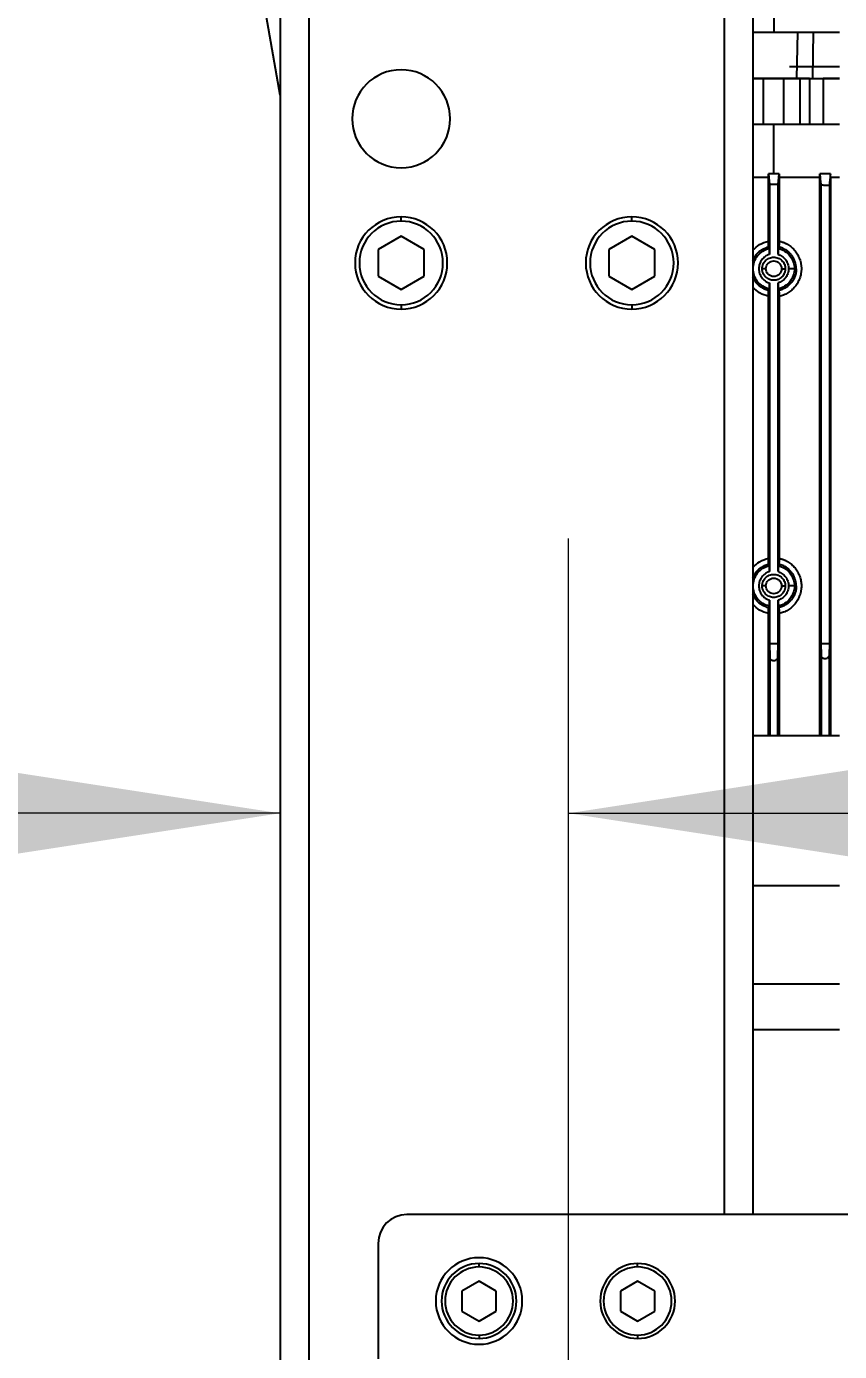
# Model space of a CAD drawing. Header units: millimetres. Extents: x 2 to 418, y 2 to 295.
# Drawn here: x 246.83 to 256.23, y 257.01 to 272.32 of the extents above; entities that cross this region are included whole.
import ezdxf

# ---------------------------------------------------------------- set-up
doc = ezdxf.new("R2010")
doc.units = ezdxf.units.MM
doc.styles.add('SLDTEXTSTYLE0', font='TXT', dxfattribs={"width": 0.75})
doc.dimstyles.new('SLDDIMSTYLE0', dxfattribs={"dimtxt": 3.175, "dimasz": 3.302, "dimexe": 0, "dimexo": 0.0625, "dimgap": 0.79375, "dimtad": 0, "dimtih": 1, "dimtoh": 1, "dimlfac": 15, "dimrnd": 1e-09, "dimzin": 4, "dimdsep": 46, "dimtxsty": 'SLDTEXTSTYLE0', "dimsah": 1, "dimcen": 0.09, "dimadec": 0, "dimazin": 1, "dimtfac": 1, "dimtmove": 0, "dimatfit": 0, "dimfxl": 0, "dimfrac": 2, "dimtolj": 1, "dimtzin": 12, "dimarcsym": 0})
doc.dimstyles.new('SLDDIMSTYLE1', dxfattribs={"dimtxt": 3.175, "dimasz": 3.302, "dimexe": 0, "dimexo": 0.0625, "dimgap": 0.79375, "dimtad": 0, "dimtih": 1, "dimtoh": 1, "dimlfac": 15, "dimrnd": 1e-09, "dimzin": 4, "dimdsep": 46, "dimtxsty": 'SLDTEXTSTYLE0', "dimsah": 1, "dimcen": 0.09, "dimadec": 0, "dimazin": 1, "dimtfac": 1, "dimtofl": 0, "dimtmove": 0, "dimatfit": 3, "dimfxl": 0, "dimfrac": 2, "dimtolj": 1, "dimtzin": 12, "dimarcsym": 0})

# ---------------------------------------------------------------- blocks, each defined once
blk = doc.blocks.new('_D_20')
at = {"color": 7, "linetype": 'Continuous', "lineweight": 0}
for p, q in [((248.494, 273.924), (215.656, 273.924)), ((218.831, 273.924), (218.831, 161.588)), ((218.831, 81.257), (218.831, 156.547)), ((248.494, 81.257), (215.656, 81.257))]:
    blk.add_line(p, q, dxfattribs=at)
at = {"color": 7, "linetype": 'Continuous', "lineweight": 18}
for points in [[(218.831, 273.924), (218.323, 270.622), (219.339, 270.622)], [(218.831, 81.257), (219.339, 84.559), (218.323, 84.559)]]:
    blk.add_solid(points, dxfattribs=at)
at = {"color": 7, "linetype": 'Continuous', "lineweight": 18, "insert": (211.206, 160.64), "char_height": 3.175, "attachment_point": 1, "style": 'SLDTEXTSTYLE0'}
blk.add_mtext('2890.00', dxfattribs=at)
blk = doc.blocks.new('_D_21')
at = {"color": 7, "linetype": 'Continuous', "lineweight": 0}
for p, q in [((249.764, 255.527), (249.764, 266.404)), ((253.097, 255.527), (253.097, 266.404)), ((249.764, 263.229), (239.305, 263.229)), ((253.097, 263.229), (259.447, 263.229))]:
    blk.add_line(p, q, dxfattribs=at)
at = {"color": 7, "linetype": 'Continuous', "lineweight": 18}
for points in [[(249.764, 263.229), (246.462, 263.737), (246.462, 262.721)], [(253.097, 263.229), (256.399, 262.721), (256.399, 263.737)]]:
    blk.add_solid(points, dxfattribs=at)
at = {"color": 7, "linetype": 'Continuous', "lineweight": 18, "insert": (228.748, 264.802), "char_height": 3.175, "attachment_point": 1, "style": 'SLDTEXTSTYLE0'}
blk.add_mtext('50.00', dxfattribs=at)
blk = doc.blocks.new('_D_22')
at = {"color": 7, "linetype": 'Continuous', "lineweight": 0}
for p, q in [((245.021, 254.257), (245.021, 260.607)), ((251.827, 254.257), (241.846, 254.257)), ((251.827, 247.591), (241.846, 247.591)), ((245.021, 243.061), (245.021, 247.591)), ((238.671, 243.061), (245.021, 243.061))]:
    blk.add_line(p, q, dxfattribs=at)
at = {"color": 7, "linetype": 'Continuous', "lineweight": 18}
for points in [[(245.021, 254.257), (245.529, 257.559), (244.513, 257.559)], [(245.021, 247.591), (244.513, 244.289), (245.529, 244.289)]]:
    blk.add_solid(points, dxfattribs=at)
at = {"color": 7, "linetype": 'Continuous', "lineweight": 18, "insert": (225.768, 244.634), "char_height": 3.175, "attachment_point": 1, "style": 'SLDTEXTSTYLE0'}
blk.add_mtext('100.00', dxfattribs=at)
blk = doc.blocks.new('_D_23')
at = {"color": 7, "linetype": 'Continuous', "lineweight": 0}
for p, q in [((249.764, 234.934), (257.897, 234.934)), ((257.897, 234.934), (267.629, 234.934))]:
    blk.add_line(p, q, dxfattribs=at)
at = {"color": 7, "linetype": 'Continuous', "lineweight": 18}
for points in [[(249.764, 234.934), (253.066, 234.426), (253.066, 235.442)], [(257.897, 234.934), (254.595, 235.442), (254.595, 234.426)]]:
    blk.add_solid(points, dxfattribs=at)
at = {"color": 7, "linetype": 'Continuous', "lineweight": 18, "insert": (267.629, 236.507), "char_height": 3.175, "attachment_point": 1, "style": 'SLDTEXTSTYLE0'}
blk.add_mtext('122.00', dxfattribs=at)

msp = doc.modelspace()

# ---------------------------------------------------------------- linework, layer by layer
at = {"color": 7, "linetype": 'Continuous', "lineweight": 25}
for p, q in [((249.76384, 271.5299), (249.24786, 274.52275)), ((249.76384, 273.92398), (249.76384, 254.25731)), ((255.23051, 273.92398), (255.23051, 258.59064)), ((255.47051, 272.92398), (255.47051, 272.25731)), ((255.23051, 272.25731), (255.47051, 272.25731)), ((255.47051, 272.25731), (256.23051, 272.25731)), ((255.73718, 271.72398), (255.74809, 272.25731)), ((255.92557, 272.25731), (255.91709, 271.72398)), ((255.23051, 271.72398), (255.73718, 271.72398)), ((255.35333, 271.19064), (255.35333, 271.72398)), ((255.58769, 271.19064), (255.58769, 271.72398)), ((256.23051, 271.85731), (255.65384, 271.85731)), ((255.73718, 271.72398), (255.88344, 271.72398)), ((255.77491, 271.19064), (255.77491, 271.72398)), ((255.88344, 271.72398), (255.77491, 271.72398)), ((255.88344, 271.72398), (255.88344, 271.19064)), ((255.91709, 271.72398), (256.23051, 271.72398)), ((256.04182, 271.72398), (256.04182, 271.19064)), ((256.23051, 271.72398), (256.04182, 271.72398)), ((255.47051, 270.61898), (255.47051, 271.19064)), ((255.88344, 271.19064), (255.77491, 271.19064)), ((256.23051, 271.19064), (256.04182, 271.19064)), ((255.23051, 270.58108), (255.40942, 270.58108)), ((255.40942, 270.58108), (255.40962, 270.61898)), ((255.40942, 269.84335), (255.40942, 270.58108)), ((255.40962, 270.61898), (255.42082, 270.49779)), ((255.42082, 270.49779), (255.42082, 269.68909)), ((255.5202, 270.49779), (255.5314, 270.61898)), ((255.5202, 269.68909), (255.5202, 270.49779)), ((255.5314, 270.61898), (255.5316, 270.58108)), ((255.5316, 270.58108), (255.5316, 269.84335)), ((256.00231, 270.58108), (256.00252, 270.61898)), ((256.00231, 264.12398), (256.00231, 270.58108)), ((256.12584, 270.58108), (256.12563, 270.61898)), ((256.12584, 270.58108), (256.12584, 264.12398)), ((256.12584, 270.58108), (256.23051, 270.58108)), ((256.0146, 270.4894), (256.0146, 265.19064)), ((256.11308, 270.48609), (256.11308, 265.19064)), ((251.16384, 270.07398), (251.16384, 270.12398)), ((253.83051, 270.07398), (253.83051, 270.12398)), ((251.16384, 269.89856), (250.89718, 269.7446)), ((251.43051, 269.7446), (251.16384, 269.89856)), ((253.83051, 269.89856), (253.56384, 269.7446)), ((254.09718, 269.7446), (253.83051, 269.89856)), ((250.89718, 269.7446), (250.89718, 269.43668)), ((251.43051, 269.43668), (251.43051, 269.7446)), ((253.56384, 269.7446), (253.56384, 269.43668)), ((254.09718, 269.43668), (254.09718, 269.7446)), ((255.41957, 269.75751), (255.41067, 269.77578)), ((255.53035, 269.77579), (255.52145, 269.75751)), ((250.89718, 269.43668), (251.16384, 269.28272)), ((251.16384, 269.28272), (251.43051, 269.43668)), ((253.56384, 269.43668), (253.83051, 269.28272)), ((253.83051, 269.28272), (254.09718, 269.43668)), ((255.56051, 269.52398), (255.60384, 269.52398)), ((255.73002, 269.52398), (255.70954, 269.52398)), ((255.41067, 269.27217), (255.41957, 269.29044)), ((255.42082, 269.35887), (255.42082, 266.02242)), ((255.5202, 266.02242), (255.5202, 269.35887)), ((255.52145, 269.29044), (255.53035, 269.27217)), ((255.40942, 266.17669), (255.40942, 269.2046)), ((255.5316, 269.2046), (255.5316, 266.17669)), ((251.16384, 269.10731), (251.16384, 269.05731)), ((253.83051, 269.10731), (253.83051, 269.05731)), ((255.41957, 266.09085), (255.41067, 266.10912)), ((255.53035, 266.10912), (255.52145, 266.09085)), ((255.56051, 265.85731), (255.60384, 265.85731)), ((255.73002, 265.85731), (255.70954, 265.85731)), ((255.41067, 265.6055), (255.41957, 265.62377)), ((255.42082, 265.6922), (255.42082, 265.19064)), ((255.5202, 265.19064), (255.5202, 265.6922)), ((255.52145, 265.62377), (255.53035, 265.6055)), ((255.40942, 264.12398), (255.40942, 265.53793)), ((255.5316, 265.53793), (255.5316, 264.12398)), ((255.42082, 265.19064), (255.5202, 265.19064)), ((255.42082, 265.19064), (255.42385, 265.03639)), ((255.51717, 265.03639), (255.5202, 265.19064)), ((256.0146, 265.19064), (256.01718, 265.05913)), ((256.0146, 265.19064), (256.11308, 265.19064)), ((256.11308, 265.19064), (256.1105, 265.05913)), ((256.23051, 264.12398), (255.23051, 264.12398)), ((256.23051, 262.39064), (255.23051, 262.39064)), ((256.23051, 261.25528), (255.23051, 261.25528)), ((256.23051, 260.72398), (255.23051, 260.72398)), ((257.56384, 258.59064), (251.23051, 258.59064)), ((250.89718, 258.25731), (250.89718, 256.92398)), ((252.06384, 257.98398), (252.06384, 258.02398)), ((253.89718, 257.98398), (253.89718, 258.02398)), ((252.06384, 257.82158), (251.86384, 257.70611)), ((252.26384, 257.70611), (252.06384, 257.82158)), ((253.89718, 257.82158), (253.69718, 257.70611)), ((254.09718, 257.70611), (253.89718, 257.82158)), ((251.86384, 257.70611), (251.86384, 257.47517)), ((252.26384, 257.47517), (252.26384, 257.70611)), ((253.69718, 257.70611), (253.69718, 257.47517)), ((254.09718, 257.47517), (254.09718, 257.70611)), ((251.86384, 257.47517), (252.06384, 257.3597)), ((252.06384, 257.3597), (252.26384, 257.47517)), ((253.69718, 257.47517), (253.89718, 257.3597)), ((253.89718, 257.3597), (254.09718, 257.47517)), ((252.06384, 257.19731), (252.06384, 257.15731)), ((253.89718, 257.19731), (253.89718, 257.15731))]:
    msp.add_line(p, q, dxfattribs=at)
at = {"color": 8, "linetype": 'Continuous', "lineweight": 25}
for p, q in [((250.09718, 273.92398), (250.09718, 254.83466)), ((254.89718, 273.92398), (254.89718, 258.59064)), ((255.23051, 269.61716), (255.26689, 269.68442)), ((255.26712, 269.36324), (255.23051, 269.42825)), ((255.23051, 265.95049), (255.26689, 266.01775)), ((255.26712, 265.69658), (255.23051, 265.76159)), ((255.42385, 265.03639), (255.42385, 264.12398)), ((255.51717, 264.12398), (255.51717, 265.03639)), ((256.01718, 265.05913), (256.01718, 264.12398)), ((256.1105, 265.05913), (256.1105, 264.12398))]:
    msp.add_line(p, q, dxfattribs=at)
at = {"color": 7, "linetype": 'Continuous', "lineweight": 25}
for centre, radius, start, end in [((251.16384, 271.25731), 0.56667, 90, 270), ((251.16384, 271.25731), 0.56667, 270, 90), ((251.16384, 269.59064), 0.53333, 90, 270), ((251.16384, 269.59064), 0.48333, 90, 270), ((251.16384, 269.59064), 0.53333, 270, 90), ((251.16384, 269.59064), 0.48333, 270, 90), ((253.83051, 269.59064), 0.53333, 90, 270), ((253.83051, 269.59064), 0.48333, 90, 270), ((253.83051, 269.59064), 0.53333, 270, 90), ((253.83051, 269.59064), 0.48333, 270, 90), ((251.23051, 258.25731), 0.33333, 90, 180), ((252.06384, 257.59064), 0.5, 90, 270), ((252.06384, 257.59064), 0.5, 270, 90), ((252.06384, 257.59064), 0.43333, 90, 270), ((252.06384, 257.59064), 0.39333, 90, 270), ((252.06384, 257.59064), 0.43333, 270, 90), ((252.06384, 257.59064), 0.39333, 270, 90), ((253.89718, 257.59064), 0.43333, 90, 270), ((253.89718, 257.59064), 0.39333, 90, 270), ((253.89718, 257.59064), 0.43333, 270, 90), ((253.89718, 257.59064), 0.39333, 270, 90)]:
    msp.add_arc(centre, radius, start, end, dxfattribs=at)
for points, knots in [([(255.35333, 271.72398), (255.33236, 271.72398), (255.29043, 271.72398), (255.24772, 271.72398), (255.23205, 271.72398), (255.23051, 271.72398)], [0, 0, 0, 0, 0.47421823, 0.94843646, 1, 1, 1, 1]), ([(255.77491, 271.72398), (255.7694, 271.72398), (255.76056, 271.72398), (255.73713, 271.72398), (255.72255, 271.72398), (255.68911, 271.72398), (255.67026, 271.72398), (255.6302, 271.72398), (255.609, 271.72398), (255.58769, 271.72398)], [0, 0, 0, 0, 0.25, 0.25, 0.5, 0.5, 0.75, 0.75, 1, 1, 1, 1]), ([(255.88344, 271.72398), (255.89322, 271.72398), (255.91361, 271.72398), (255.96934, 271.72398), (256.00459, 271.72398), (256.04182, 271.72398)], [0, 0, 0, 0, 0.5, 0.5, 1, 1, 1, 1]), ([(255.35333, 271.19064), (255.33236, 271.19064), (255.29043, 271.19064), (255.24772, 271.19064), (255.23205, 271.19064), (255.23051, 271.19064)], [0, 0, 0, 0, 0.47421823, 0.94843646, 1, 1, 1, 1]), ([(255.58769, 271.19064), (255.57206, 271.19064), (255.54082, 271.19064), (255.49395, 271.19064), (255.44707, 271.19064), (255.4002, 271.19064), (255.36895, 271.19064), (255.35333, 271.19064)], [0, 0, 0, 0, 0.20002842, 0.40001421, 0.59998579, 0.79997158, 1, 1, 1, 1]), ([(255.77491, 271.19064), (255.77394, 271.19064), (255.77199, 271.19064), (255.7684, 271.19064), (255.76431, 271.19064), (255.7597, 271.19064), (255.75456, 271.19064), (255.7452, 271.19064), (255.72988, 271.19064), (255.70636, 271.19064), (255.67972, 271.19064), (255.65375, 271.19064), (255.62995, 271.19064), (255.60899, 271.19064), (255.5948, 271.19064), (255.58769, 271.19064)], [0, 0, 0, 0, 0.04186865, 0.08350701, 0.12503378, 0.16656862, 0.20823112, 0.25013979, 0.37501915, 0.50004331, 0.62492267, 0.74994683, 0.83342551, 0.91645716, 1, 1, 1, 1]), ([(256.04182, 271.19064), (256.0381, 271.19064), (256.03067, 271.19064), (256.01972, 271.19064), (256.00896, 271.19064), (255.9984, 271.19064), (255.98294, 271.19064), (255.96328, 271.19064), (255.94104, 271.19064), (255.92147, 271.19064), (255.90688, 271.19064), (255.89635, 271.19064), (255.88882, 271.19064), (255.88523, 271.19064), (255.88344, 271.19064)], [0, 0, 0, 0, 0.05015609, 0.10008268, 0.14994125, 0.19989395, 0.25010202, 0.37498393, 0.5000288, 0.62491071, 0.74995558, 0.83339286, 0.91649048, 1, 1, 1, 1]), ([(256.00252, 270.61898), (256.00445, 270.59837), (256.00848, 270.55523), (256.0125, 270.51198), (256.0146, 270.4894)], [0, 0, 0, 0, 0.47793787, 1, 1, 1, 1]), ([(256.12563, 270.61898), (256.12364, 270.59791), (256.11945, 270.55374), (256.11527, 270.50931), (256.11308, 270.48609)], [0, 0, 0, 0, 0.47725656, 1, 1, 1, 1]), ([(256.11308, 270.48609), (256.10839, 270.48633), (256.099, 270.4868), (256.08495, 270.48778), (256.07087, 270.48795), (256.05826, 270.48771), (256.04653, 270.48775), (256.0347, 270.48833), (256.02387, 270.48897), (256.01684, 270.4893), (256.0146, 270.4894)], [0, 0, 0, 0, 0.143110707, 0.285996812, 0.428698542, 0.571445603, 0.669918655, 0.785534749, 0.931938147, 1, 1, 1, 1]), ([(255.41957, 269.29044), (255.39318, 269.2962), (255.36778, 269.30647), (255.32183, 269.33488), (255.30129, 269.35301), (255.26741, 269.39508), (255.25407, 269.41901), (255.2361, 269.46996), (255.23148, 269.49697), (255.23148, 269.55099), (255.2361, 269.57799), (255.25407, 269.62894), (255.26741, 269.65287), (255.30129, 269.69494), (255.32183, 269.71308), (255.36778, 269.74149), (255.39318, 269.75176), (255.41957, 269.75751)], [0, 0, 0, 0, 0.125, 0.125, 0.25, 0.25, 0.375, 0.375, 0.5, 0.5, 0.625, 0.625, 0.75, 0.75, 0.875, 0.875, 1, 1, 1, 1]), ([(255.26689, 269.68442), (255.26847, 269.68642), (255.27957, 269.7), (255.29734, 269.71776), (255.32149, 269.73624), (255.34676, 269.7523), (255.37651, 269.7662), (255.4008, 269.77345), (255.41066, 269.77578)], [0.03112925872, 0.03112925872, 0.03112925872, 0.03112925872, 0.03127359372, 0.03212216226, 0.03254644653, 0.03297073079, 0.03381929933, 0.03439046493, 0.03439046493, 0.03439046493, 0.03439046493]), ([(255.41066, 269.77578), (255.41062, 269.77594), (255.41054, 269.77625), (255.41043, 269.77762), (255.41032, 269.77971), (255.41019, 269.78266), (255.41004, 269.78645), (255.40989, 269.79104), (255.40976, 269.7971), (255.40966, 269.80609), (255.4095, 269.81853), (255.40941, 269.83173), (255.40942, 269.8401), (255.40942, 269.84335)], [0, 0, 0, 0, 0.06419971, 0.13103724, 0.20026674, 0.27177484, 0.34533743, 0.4204635, 0.4966866, 0.60380009, 0.75481745, 0.9046184, 1, 1, 1, 1]), ([(255.42082, 269.68909), (255.42082, 269.69138), (255.42082, 269.69599), (255.42079, 269.70289), (255.42076, 269.70972), (255.42071, 269.71642), (255.42065, 269.72291), (255.42058, 269.7291), (255.4205, 269.7349), (255.42041, 269.74023), (255.4203, 269.74501), (255.42017, 269.74914), (255.42004, 269.75254), (255.41989, 269.75513), (255.41973, 269.75692), (255.41962, 269.75731), (255.41957, 269.75751)], [0, 0, 0, 0, 0.066539312, 0.133822887, 0.201839042, 0.270579208, 0.340039132, 0.410219993, 0.48112933, 0.552781726, 0.62519915, 0.69841088, 0.77245299, 0.847367339, 0.923200119, 1, 1, 1, 1]), ([(255.52145, 269.75751), (255.5214, 269.75736), (255.52132, 269.75706), (255.52119, 269.7558), (255.52106, 269.75397), (255.52094, 269.75157), (255.52083, 269.74864), (255.52073, 269.74523), (255.52064, 269.74137), (255.52055, 269.73712), (255.52048, 269.73253), (255.52042, 269.72764), (255.52036, 269.72251), (255.52032, 269.71718), (255.52027, 269.71169), (255.52024, 269.7061), (255.52022, 269.70044), (255.5202, 269.69476), (255.5202, 269.69097), (255.5202, 269.68909)], [0, 0, 0, 0, 0.06332099, 0.12597992, 0.18800419, 0.24942039, 0.31025352, 0.37052639, 0.43025906, 0.48946848, 0.54816825, 0.60636858, 0.66407631, 0.72129508, 0.77802563, 0.83426617, 0.89001271, 0.94525962, 1, 1, 1, 1]), ([(255.52145, 269.75751), (255.54784, 269.75176), (255.57324, 269.74149), (255.61919, 269.71308), (255.63972, 269.69494), (255.67361, 269.65287), (255.68695, 269.62894), (255.70491, 269.57799), (255.70954, 269.55099), (255.70954, 269.52398)], [0, 0, 0, 0, 0.25, 0.25, 0.5, 0.5, 0.75, 0.75, 1, 1, 1, 1]), ([(255.5316, 269.84335), (255.5316, 269.84129), (255.53161, 269.83634), (255.53158, 269.82772), (255.5315, 269.81657), (255.53136, 269.80558), (255.53123, 269.79539), (255.53104, 269.78747), (255.53083, 269.78116), (255.53059, 269.777), (255.53043, 269.77619), (255.53035, 269.77579)], [0, 0, 0, 0, 0.06058525, 0.14509138, 0.25521325, 0.40097862, 0.50724933, 0.63647038, 0.7553433, 0.87780187, 1, 1, 1, 1]), ([(255.67395, 269.68464), (255.67122, 269.68798), (255.66603, 269.69432), (255.65813, 269.70287), (255.65084, 269.71016), (255.64423, 269.71629), (255.63842, 269.72134), (255.63348, 269.72539), (255.62949, 269.72853), (255.62649, 269.73081), (255.61725, 269.73764), (255.60118, 269.74813), (255.57731, 269.76027), (255.5538, 269.76959), (255.538, 269.77376), (255.53035, 269.77579)], [0, 0, 0, 0, 0.07473429, 0.14189503, 0.20148463, 0.25350523, 0.29795869, 0.3348466, 0.36417029, 0.3859308, 0.40012891, 0.56321733, 0.71754663, 0.86313473, 1, 1, 1, 1]), ([(255.5316, 269.84335), (255.53611, 269.8424), (255.5451, 269.8405), (255.5584, 269.83691), (255.57149, 269.8328), (255.58438, 269.82811), (255.59705, 269.82286), (255.60952, 269.81704), (255.62177, 269.81065), (255.64571, 269.79683), (255.67945, 269.77225), (255.71798, 269.73206), (255.74939, 269.68585), (255.77239, 269.63472), (255.78665, 269.58036), (255.79135, 269.52427), (255.78676, 269.46818), (255.77256, 269.4137), (255.74955, 269.36238), (255.71809, 269.31601), (255.67949, 269.27574), (255.64203, 269.24844), (255.60976, 269.23068), (255.58455, 269.21961), (255.5585, 269.21064), (255.54059, 269.20662), (255.5316, 269.2046)], [0, 0, 0, 0, 0.01554426, 0.03101263, 0.04643457, 0.06183977, 0.07725802, 0.09271905, 0.10825234, 0.12388695, 0.18602725, 0.24839466, 0.31101412, 0.37375333, 0.43670624, 0.49967262, 0.56268921, 0.62560715, 0.68865471, 0.75159334, 0.81389628, 0.87611697, 0.9072396, 0.93810267, 0.96894353, 1, 1, 1, 1]), ([(255.42082, 269.68909), (255.41731, 269.68796), (255.41031, 269.68571), (255.40012, 269.68151), (255.39022, 269.67672), (255.38064, 269.67127), (255.36681, 269.6622), (255.34973, 269.6481), (255.33156, 269.62729), (255.31685, 269.60386), (255.30257, 269.56997), (255.2951, 269.52398), (255.30257, 269.47799), (255.31685, 269.4441), (255.33154, 269.42069), (255.34972, 269.39986), (255.36868, 269.38419), (255.38686, 269.37283), (255.40338, 269.36469), (255.415, 269.36081), (255.42082, 269.35887)], [0, 0, 0, 0, 0.02512748, 0.05010714, 0.07504185, 0.10003499, 0.12518927, 0.18768609, 0.25026702, 0.31276385, 0.37534478, 0.5000183, 0.62469183, 0.68718865, 0.74976958, 0.81226641, 0.87484734, 0.91662612, 0.95818396, 1, 1, 1, 1]), ([(255.33718, 269.52394), (255.33723, 269.52687), (255.33733, 269.5327), (255.33821, 269.54139), (255.33961, 269.54997), (255.34159, 269.55844), (255.34413, 269.5668), (255.34926, 269.58041), (255.35887, 269.59853), (255.37561, 269.61882), (255.3959, 269.63558), (255.41913, 269.64792), (255.44429, 269.65563), (255.47048, 269.65815), (255.49668, 269.65564), (255.52183, 269.64794), (255.54507, 269.63561), (255.56537, 269.61886), (255.58212, 269.59857), (255.59311, 269.57789), (255.59967, 269.5586), (255.6032, 269.54144), (255.60363, 269.52982), (255.60384, 269.52398)], [0, 0, 0, 0, 0.02099518, 0.04181488, 0.06254876, 0.08328761, 0.10412214, 0.12514182, 0.18757915, 0.25010538, 0.3125427, 0.37506894, 0.43750626, 0.50003249, 0.56246981, 0.62499605, 0.68743337, 0.7499596, 0.81239692, 0.87492316, 0.91671692, 0.9581669, 1, 1, 1, 1]), ([(255.38051, 269.52398), (255.38051, 269.53576), (255.38285, 269.54753), (255.39187, 269.5693), (255.39854, 269.57929), (255.4152, 269.59595), (255.42518, 269.60262), (255.44695, 269.61163), (255.45873, 269.61398), (255.48229, 269.61398), (255.49407, 269.61163), (255.51583, 269.60262), (255.52582, 269.59595), (255.54248, 269.57929), (255.54915, 269.5693), (255.55817, 269.54753), (255.56051, 269.53576), (255.56051, 269.52398)], [0, 0, 0, 0, 0.125, 0.125, 0.25, 0.25, 0.375, 0.375, 0.5, 0.5, 0.625, 0.625, 0.75, 0.75, 0.875, 0.875, 1, 1, 1, 1]), ([(255.5202, 269.68909), (255.53779, 269.68379), (255.55452, 269.67567), (255.58459, 269.65456), (255.59793, 269.64159), (255.61985, 269.6121), (255.62843, 269.59559), (255.63997, 269.56071), (255.64293, 269.54235), (255.64293, 269.52398)], [0, 0, 0, 0, 0.25, 0.25, 0.5, 0.5, 0.75, 0.75, 1, 1, 1, 1]), ([(255.73002, 269.52398), (255.72996, 269.52832), (255.72983, 269.53695), (255.72882, 269.5498), (255.72724, 269.56245), (255.72506, 269.57488), (255.7223, 269.58704), (255.719, 269.59893), (255.71423, 269.61339), (255.70744, 269.63029), (255.69789, 269.64927), (255.68686, 269.66757), (255.67826, 269.67894), (255.67395, 269.68464)], [0, 0, 0, 0, 0.0750336, 0.14927807, 0.22273468, 0.29540482, 0.36728994, 0.43839161, 0.50871152, 0.63063761, 0.75315997, 0.87628025, 1, 1, 1, 1]), ([(255.60384, 269.52398), (255.60379, 269.52105), (255.60368, 269.51522), (255.6028, 269.50653), (255.6014, 269.49795), (255.59942, 269.48949), (255.59688, 269.48113), (255.59174, 269.46752), (255.58213, 269.4494), (255.5654, 269.42912), (255.5451, 269.41237), (255.52188, 269.40003), (255.49672, 269.39232), (255.47054, 269.38981), (255.44435, 269.39231), (255.4192, 269.40001), (255.39595, 269.41234), (255.37567, 269.42908), (255.35891, 269.44936), (255.34792, 269.47004), (255.34136, 269.48932), (255.33782, 269.50648), (255.33739, 269.5181), (255.33718, 269.52394)], [0, 0, 0, 0, 0.02099512, 0.04181482, 0.06254873, 0.08328762, 0.10412215, 0.12514177, 0.18757909, 0.25010534, 0.31254266, 0.37506891, 0.43750623, 0.50003248, 0.5624698, 0.62499605, 0.68743337, 0.74995962, 0.81239694, 0.87492318, 0.91671689, 0.95816695, 1, 1, 1, 1]), ([(255.56051, 269.52398), (255.56051, 269.5122), (255.55817, 269.50042), (255.54915, 269.47865), (255.54248, 269.46867), (255.52582, 269.45201), (255.51583, 269.44534), (255.49407, 269.43632), (255.48229, 269.43398), (255.45873, 269.43398), (255.44695, 269.43632), (255.42518, 269.44534), (255.4152, 269.45201), (255.39854, 269.46867), (255.39187, 269.47865), (255.38285, 269.50042), (255.38051, 269.5122), (255.38051, 269.52398)], [0, 0, 0, 0, 0.125, 0.125, 0.25, 0.25, 0.375, 0.375, 0.5, 0.5, 0.625, 0.625, 0.75, 0.75, 0.875, 0.875, 1, 1, 1, 1]), ([(255.64293, 269.52398), (255.64293, 269.50561), (255.63997, 269.48724), (255.62843, 269.45236), (255.61985, 269.43585), (255.59793, 269.40637), (255.58459, 269.39339), (255.55452, 269.37229), (255.53779, 269.36416), (255.5202, 269.35887)], [0, 0, 0, 0, 0.25, 0.25, 0.5, 0.5, 0.75, 0.75, 1, 1, 1, 1]), ([(255.70954, 269.52398), (255.70954, 269.49697), (255.70491, 269.46996), (255.68695, 269.41901), (255.67361, 269.39508), (255.63972, 269.35301), (255.61919, 269.33488), (255.57324, 269.30647), (255.54784, 269.2962), (255.52145, 269.29044)], [0, 0, 0, 0, 0.25, 0.25, 0.5, 0.5, 0.75, 0.75, 1, 1, 1, 1]), ([(255.70954, 269.52398), (255.7088, 269.52398), (255.70129, 269.52398), (255.67678, 269.52398), (255.6599, 269.52398), (255.64293, 269.52398)], [0, 0, 0, 0, 0.5, 0.5, 1, 1, 1, 1]), ([(255.73002, 269.52398), (255.73002, 269.51655), (255.72938, 269.50155), (255.72541, 269.47146), (255.71765, 269.44257), (255.70609, 269.41464), (255.69555, 269.39443), (255.68471, 269.37746), (255.67712, 269.3673), (255.67396, 269.36332)], [0.01259731167, 0.01259731167, 0.01259731167, 0.01259731167, 0.01301676945, 0.0134407879, 0.01428882479, 0.01471284324, 0.01513686168, 0.01556088013, 0.01584520437, 0.01584520437, 0.01584520437, 0.01584520437]), ([(255.41067, 269.27216), (255.40084, 269.27448), (255.384, 269.27952), (255.3606, 269.28918), (255.33369, 269.30318), (255.3092, 269.32029), (255.28679, 269.34073), (255.27491, 269.35367), (255.26863, 269.36135), (255.26712, 269.36324)], [0.02136814757, 0.02136814757, 0.02136814757, 0.02136814757, 0.02193933984, 0.0223636241, 0.02278790837, 0.02363647691, 0.02406076117, 0.02448504544, 0.02462191193, 0.02462191193, 0.02462191193, 0.02462191193]), ([(255.40942, 269.2046), (255.40942, 269.20676), (255.40941, 269.2119), (255.40944, 269.22081), (255.40952, 269.232), (255.40965, 269.24286), (255.40979, 269.25281), (255.40999, 269.26061), (255.41019, 269.26683), (255.41042, 269.27096), (255.41059, 269.27176), (255.41067, 269.27216)], [0, 0, 0, 0, 0.06321922, 0.15070806, 0.26419004, 0.40582339, 0.51078295, 0.63877218, 0.75602301, 0.87798253, 1, 1, 1, 1]), ([(255.41957, 269.29044), (255.41961, 269.29059), (255.4197, 269.29089), (255.41983, 269.29216), (255.41996, 269.29398), (255.42008, 269.29638), (255.42019, 269.29931), (255.42029, 269.30273), (255.42038, 269.30658), (255.42046, 269.31083), (255.42054, 269.31542), (255.4206, 269.32031), (255.42065, 269.32544), (255.4207, 269.33078), (255.42074, 269.33626), (255.42078, 269.34186), (255.4208, 269.34751), (255.42082, 269.35319), (255.42082, 269.35698), (255.42082, 269.35887)], [0, 0, 0, 0, 0.06332099, 0.12597992, 0.18800419, 0.24942039, 0.31025352, 0.37052639, 0.43025906, 0.48946848, 0.54816825, 0.60636858, 0.66407631, 0.72129508, 0.77802563, 0.83426617, 0.89001271, 0.94525962, 1, 1, 1, 1]), ([(255.5202, 269.35887), (255.5202, 269.35657), (255.5202, 269.35196), (255.52023, 269.34507), (255.52026, 269.33823), (255.52031, 269.33153), (255.52037, 269.32504), (255.52043, 269.31885), (255.52052, 269.31305), (255.52061, 269.30772), (255.52072, 269.30295), (255.52084, 269.29882), (255.52098, 269.29541), (255.52113, 269.29282), (255.52129, 269.29104), (255.52139, 269.29064), (255.52145, 269.29044)], [0, 0, 0, 0, 0.06653931, 0.13382289, 0.20183904, 0.27057921, 0.34003913, 0.41021999, 0.48112933, 0.55278173, 0.62519915, 0.69841088, 0.77245299, 0.84736734, 0.92320012, 1, 1, 1, 1]), ([(255.67396, 269.36332), (255.6724, 269.36137), (255.66124, 269.34771), (255.64356, 269.33012), (255.61972, 269.31184), (255.59405, 269.29552), (255.56689, 269.28289), (255.54287, 269.27529), (255.53294, 269.27278), (255.53035, 269.27217)], [0.01584520437, 0.01584520437, 0.01584520437, 0.01584520437, 0.01598489858, 0.01683293547, 0.01725695392, 0.01768097236, 0.01852900926, 0.0189530277, 0.01910157306, 0.01910157306, 0.01910157306, 0.01910157306]), ([(255.53035, 269.27217), (255.53039, 269.27203), (255.53047, 269.27174), (255.53059, 269.27055), (255.53071, 269.2688), (255.53087, 269.26571), (255.53105, 269.26034), (255.53124, 269.25229), (255.53136, 269.24185), (255.53152, 269.2294), (255.53161, 269.2162), (255.5316, 269.20784), (255.5316, 269.2046)], [0, 0, 0, 0, 0.060966865, 0.12253411, 0.184342346, 0.246165193, 0.366497042, 0.496708663, 0.604014365, 0.754911595, 0.904987949, 1, 1, 1, 1]), ([(255.41957, 265.62377), (255.39318, 265.62953), (255.36778, 265.6398), (255.32183, 265.66821), (255.30129, 265.68634), (255.26741, 265.72842), (255.25407, 265.75235), (255.2361, 265.80329), (255.23148, 265.8303), (255.23148, 265.88432), (255.2361, 265.91133), (255.25407, 265.96227), (255.26741, 265.9862), (255.30129, 266.02828), (255.32183, 266.04641), (255.36778, 266.07482), (255.39318, 266.08509), (255.41957, 266.09085)], [0, 0, 0, 0, 0.125, 0.125, 0.25, 0.25, 0.375, 0.375, 0.5, 0.5, 0.625, 0.625, 0.75, 0.75, 0.875, 0.875, 1, 1, 1, 1]), ([(255.26689, 266.01775), (255.26847, 266.01975), (255.27957, 266.03333), (255.29734, 266.05109), (255.32149, 266.06957), (255.34676, 266.08563), (255.37651, 266.09953), (255.4008, 266.10678), (255.41066, 266.10912)], [0.03112925872, 0.03112925872, 0.03112925872, 0.03112925872, 0.03127359372, 0.03212216226, 0.03254644653, 0.03297073079, 0.03381929933, 0.03439046493, 0.03439046493, 0.03439046493, 0.03439046493]), ([(255.41066, 266.10912), (255.41062, 266.10927), (255.41054, 266.10958), (255.41043, 266.11095), (255.41032, 266.11304), (255.41019, 266.11599), (255.41004, 266.11978), (255.40989, 266.12437), (255.40976, 266.13043), (255.40966, 266.13942), (255.4095, 266.15186), (255.40941, 266.16507), (255.40942, 266.17343), (255.40942, 266.17669)], [0, 0, 0, 0, 0.06419971, 0.13103724, 0.20026674, 0.27177484, 0.34533743, 0.4204635, 0.4966866, 0.60380009, 0.75481745, 0.9046184, 1, 1, 1, 1]), ([(255.42082, 266.02242), (255.42082, 266.02471), (255.42082, 266.02933), (255.42079, 266.03622), (255.42076, 266.04305), (255.42071, 266.04976), (255.42065, 266.05624), (255.42058, 266.06243), (255.4205, 266.06824), (255.42041, 266.07357), (255.4203, 266.07834), (255.42017, 266.08247), (255.42004, 266.08588), (255.41989, 266.08846), (255.41973, 266.09025), (255.41962, 266.09065), (255.41957, 266.09085)], [0, 0, 0, 0, 0.06653931, 0.13382289, 0.20183904, 0.27057921, 0.34003913, 0.41021999, 0.48112933, 0.55278173, 0.62519915, 0.69841088, 0.77245299, 0.84736734, 0.92320012, 1, 1, 1, 1]), ([(255.52145, 266.09085), (255.5214, 266.0907), (255.52132, 266.09039), (255.52119, 266.08913), (255.52106, 266.08731), (255.52094, 266.0849), (255.52083, 266.08197), (255.52073, 266.07856), (255.52064, 266.0747), (255.52055, 266.07046), (255.52048, 266.06587), (255.52042, 266.06098), (255.52036, 266.05584), (255.52032, 266.05051), (255.52027, 266.04502), (255.52024, 266.03943), (255.52022, 266.03378), (255.5202, 266.0281), (255.5202, 266.02431), (255.5202, 266.02242)], [0, 0, 0, 0, 0.06332099, 0.12597992, 0.18800419, 0.24942039, 0.31025352, 0.37052639, 0.43025906, 0.48946848, 0.54816825, 0.60636858, 0.66407631, 0.72129508, 0.77802563, 0.83426617, 0.89001271, 0.94525962, 1, 1, 1, 1]), ([(255.52145, 266.09085), (255.54784, 266.08509), (255.57324, 266.07482), (255.61919, 266.04641), (255.63972, 266.02828), (255.67361, 265.9862), (255.68695, 265.96227), (255.70491, 265.91133), (255.70954, 265.88432), (255.70954, 265.85731)], [0, 0, 0, 0, 0.25, 0.25, 0.5, 0.5, 0.75, 0.75, 1, 1, 1, 1]), ([(255.5316, 266.17669), (255.5316, 266.17455), (255.53161, 266.16942), (255.53158, 266.1605), (255.53149, 266.1493), (255.53137, 266.13843), (255.53123, 266.12847), (255.53103, 266.12068), (255.53083, 266.11445), (255.53059, 266.11033), (255.53043, 266.10952), (255.53035, 266.10912)], [0, 0, 0, 0, 0.06275812, 0.1502429, 0.26423135, 0.4056551, 0.51085757, 0.6388, 0.75606932, 0.8779789, 1, 1, 1, 1]), ([(255.67395, 266.01798), (255.67122, 266.02132), (255.66603, 266.02766), (255.65813, 266.0362), (255.65084, 266.0435), (255.64423, 266.04962), (255.63842, 266.05467), (255.63348, 266.05873), (255.62949, 266.06186), (255.62649, 266.06414), (255.61725, 266.07097), (255.60118, 266.08147), (255.57731, 266.09361), (255.5538, 266.10292), (255.538, 266.1071), (255.53035, 266.10912)], [0, 0, 0, 0, 0.07473429, 0.14189503, 0.20148463, 0.25350523, 0.29795869, 0.3348466, 0.36417029, 0.3859308, 0.40012891, 0.56321733, 0.71754663, 0.86313473, 1, 1, 1, 1]), ([(255.5316, 266.17669), (255.53611, 266.17573), (255.5451, 266.17383), (255.5584, 266.17025), (255.57149, 266.16614), (255.58438, 266.16145), (255.59705, 266.15619), (255.60952, 266.15037), (255.62177, 266.14399), (255.64571, 266.13017), (255.67945, 266.10558), (255.71798, 266.06539), (255.74939, 266.01918), (255.77239, 265.96805), (255.78665, 265.9137), (255.79135, 265.8576), (255.78676, 265.80151), (255.77256, 265.74704), (255.74955, 265.69572), (255.71809, 265.64934), (255.67949, 265.60907), (255.64203, 265.58178), (255.60976, 265.56401), (255.58455, 265.55294), (255.5585, 265.54398), (255.54059, 265.53995), (255.5316, 265.53793)], [0, 0, 0, 0, 0.01554426, 0.03101263, 0.04643457, 0.06183977, 0.07725802, 0.09271905, 0.10825234, 0.12388695, 0.18602725, 0.24839466, 0.31101412, 0.37375333, 0.43670624, 0.49967262, 0.56268921, 0.62560715, 0.68865471, 0.75159334, 0.81389628, 0.87611697, 0.9072396, 0.93810267, 0.96894353, 1, 1, 1, 1]), ([(255.42082, 266.02242), (255.41731, 266.02129), (255.41031, 266.01905), (255.40012, 266.01485), (255.39022, 266.01005), (255.38064, 266.0046), (255.36681, 265.99554), (255.34973, 265.98144), (255.33156, 265.96062), (255.31685, 265.9372), (255.30257, 265.90331), (255.2951, 265.85731), (255.30257, 265.81133), (255.31685, 265.77743), (255.33154, 265.75402), (255.34972, 265.73319), (255.36868, 265.71752), (255.38686, 265.70617), (255.40338, 265.69802), (255.415, 265.69415), (255.42082, 265.6922)], [0, 0, 0, 0, 0.02512748, 0.05010714, 0.07504185, 0.10003499, 0.12518927, 0.18768609, 0.25026702, 0.31276385, 0.37534478, 0.5000183, 0.62469183, 0.68718865, 0.74976958, 0.81226641, 0.87484734, 0.91662612, 0.95818396, 1, 1, 1, 1]), ([(255.33718, 265.85727), (255.33723, 265.8602), (255.33733, 265.86603), (255.33821, 265.87472), (255.33961, 265.8833), (255.34159, 265.89177), (255.34413, 265.90013), (255.34926, 265.91375), (255.35887, 265.93187), (255.37561, 265.95215), (255.3959, 265.96891), (255.41913, 265.98125), (255.44429, 265.98897), (255.47048, 265.99148), (255.49668, 265.98898), (255.52183, 265.98128), (255.54507, 265.96894), (255.56537, 265.9522), (255.58212, 265.93191), (255.59311, 265.91122), (255.59967, 265.89194), (255.6032, 265.87477), (255.60363, 265.86315), (255.60384, 265.85731)], [0, 0, 0, 0, 0.02099518, 0.04181488, 0.06254876, 0.08328761, 0.10412214, 0.12514182, 0.18757915, 0.25010538, 0.3125427, 0.37506894, 0.43750626, 0.50003249, 0.56246981, 0.62499605, 0.68743337, 0.7499596, 0.81239692, 0.87492316, 0.91671692, 0.9581669, 1, 1, 1, 1]), ([(255.38051, 265.85731), (255.38051, 265.86909), (255.38285, 265.88087), (255.39187, 265.90264), (255.39854, 265.91262), (255.4152, 265.92928), (255.42518, 265.93595), (255.44695, 265.94497), (255.45873, 265.94731), (255.48229, 265.94731), (255.49407, 265.94497), (255.51583, 265.93595), (255.52582, 265.92928), (255.54248, 265.91262), (255.54915, 265.90264), (255.55817, 265.88087), (255.56051, 265.86909), (255.56051, 265.85731)], [0, 0, 0, 0, 0.125, 0.125, 0.25, 0.25, 0.375, 0.375, 0.5, 0.5, 0.625, 0.625, 0.75, 0.75, 0.875, 0.875, 1, 1, 1, 1]), ([(255.5202, 266.02242), (255.53779, 266.01713), (255.55452, 266.009), (255.58459, 265.98789), (255.59793, 265.97492), (255.61985, 265.94543), (255.62843, 265.92893), (255.63997, 265.89405), (255.64293, 265.87568), (255.64293, 265.85731)], [0, 0, 0, 0, 0.25, 0.25, 0.5, 0.5, 0.75, 0.75, 1, 1, 1, 1]), ([(255.73002, 265.85731), (255.72996, 265.86165), (255.72983, 265.87029), (255.72882, 265.88314), (255.72724, 265.89579), (255.72506, 265.90821), (255.7223, 265.92038), (255.719, 265.93226), (255.71423, 265.94672), (255.70744, 265.96362), (255.69789, 265.98261), (255.68686, 266.00091), (255.67826, 266.01228), (255.67395, 266.01798)], [0, 0, 0, 0, 0.0750336, 0.14927807, 0.22273468, 0.29540482, 0.36728994, 0.43839161, 0.50871152, 0.63063761, 0.75315997, 0.87628025, 1, 1, 1, 1]), ([(255.60384, 265.85731), (255.60379, 265.85438), (255.60368, 265.84855), (255.6028, 265.83986), (255.6014, 265.83129), (255.59942, 265.82282), (255.59688, 265.81446), (255.59174, 265.80085), (255.58213, 265.78274), (255.5654, 265.76246), (255.5451, 265.7457), (255.52188, 265.73336), (255.49672, 265.72565), (255.47054, 265.72314), (255.44435, 265.72564), (255.4192, 265.73334), (255.39595, 265.74567), (255.37567, 265.76241), (255.35891, 265.7827), (255.34792, 265.80337), (255.34136, 265.82265), (255.33782, 265.83981), (255.33739, 265.85143), (255.33718, 265.85727)], [0, 0, 0, 0, 0.02099512, 0.04181482, 0.06254873, 0.08328762, 0.10412215, 0.12514177, 0.18757909, 0.25010534, 0.31254266, 0.37506891, 0.43750623, 0.50003248, 0.5624698, 0.62499605, 0.68743337, 0.74995962, 0.81239694, 0.87492318, 0.91671689, 0.95816695, 1, 1, 1, 1]), ([(255.56051, 265.85731), (255.56051, 265.84553), (255.55817, 265.83375), (255.54915, 265.81198), (255.54248, 265.802), (255.52582, 265.78534), (255.51583, 265.77867), (255.49407, 265.76965), (255.48229, 265.76731), (255.45873, 265.76731), (255.44695, 265.76965), (255.42518, 265.77867), (255.4152, 265.78534), (255.39854, 265.802), (255.39187, 265.81198), (255.38285, 265.83375), (255.38051, 265.84553), (255.38051, 265.85731)], [0, 0, 0, 0, 0.125, 0.125, 0.25, 0.25, 0.375, 0.375, 0.5, 0.5, 0.625, 0.625, 0.75, 0.75, 0.875, 0.875, 1, 1, 1, 1]), ([(255.64293, 265.85731), (255.64293, 265.83894), (255.63997, 265.82057), (255.62843, 265.78569), (255.61985, 265.76919), (255.59793, 265.7397), (255.58459, 265.72673), (255.55452, 265.70562), (255.53779, 265.69749), (255.5202, 265.6922)], [0, 0, 0, 0, 0.25, 0.25, 0.5, 0.5, 0.75, 0.75, 1, 1, 1, 1]), ([(255.70954, 265.85731), (255.70954, 265.8303), (255.70491, 265.80329), (255.68695, 265.75235), (255.67361, 265.72842), (255.63972, 265.68634), (255.61919, 265.66821), (255.57324, 265.6398), (255.54784, 265.62953), (255.52145, 265.62377)], [0, 0, 0, 0, 0.25, 0.25, 0.5, 0.5, 0.75, 0.75, 1, 1, 1, 1]), ([(255.70954, 265.85731), (255.7088, 265.85731), (255.70129, 265.85731), (255.67678, 265.85731), (255.6599, 265.85731), (255.64293, 265.85731)], [0, 0, 0, 0, 0.5, 0.5, 1, 1, 1, 1]), ([(255.73002, 265.85731), (255.73002, 265.84988), (255.72938, 265.83489), (255.72541, 265.80479), (255.71765, 265.7759), (255.70609, 265.74797), (255.69555, 265.72776), (255.68471, 265.7108), (255.67712, 265.70064), (255.67396, 265.69666)], [0.01259731167, 0.01259731167, 0.01259731167, 0.01259731167, 0.01301676945, 0.0134407879, 0.01428882479, 0.01471284324, 0.01513686168, 0.01556088013, 0.01584520437, 0.01584520437, 0.01584520437, 0.01584520437]), ([(255.41067, 265.6055), (255.40084, 265.60782), (255.384, 265.61285), (255.3606, 265.62251), (255.33369, 265.63652), (255.3092, 265.65362), (255.28679, 265.67406), (255.27491, 265.687), (255.26863, 265.69468), (255.26712, 265.69657)], [0.02136814757, 0.02136814757, 0.02136814757, 0.02136814757, 0.02193933984, 0.0223636241, 0.02278790837, 0.02363647691, 0.02406076117, 0.02448504544, 0.02462191193, 0.02462191193, 0.02462191193, 0.02462191193]), ([(255.40942, 265.53793), (255.40942, 265.54001), (255.40941, 265.54498), (255.40944, 265.5536), (255.40952, 265.56474), (255.40965, 265.57571), (255.40979, 265.5859), (255.40998, 265.59382), (255.41019, 265.60013), (255.41042, 265.60429), (255.41059, 265.6051), (255.41067, 265.6055)], [0, 0, 0, 0, 0.061020401, 0.1455435, 0.255216214, 0.401238059, 0.507252913, 0.636510277, 0.7553459, 0.87782118, 1, 1, 1, 1]), ([(255.41957, 265.62377), (255.41961, 265.62392), (255.4197, 265.62423), (255.41983, 265.62549), (255.41996, 265.62731), (255.42008, 265.62972), (255.42019, 265.63265), (255.42029, 265.63606), (255.42038, 265.63992), (255.42046, 265.64416), (255.42054, 265.64875), (255.4206, 265.65364), (255.42065, 265.65878), (255.4207, 265.66411), (255.42074, 265.6696), (255.42078, 265.67519), (255.4208, 265.68085), (255.42082, 265.68652), (255.42082, 265.69031), (255.42082, 265.6922)], [0, 0, 0, 0, 0.06332099, 0.12597992, 0.18800419, 0.24942039, 0.31025352, 0.37052639, 0.43025906, 0.48946848, 0.54816825, 0.60636858, 0.66407631, 0.72129508, 0.77802563, 0.83426617, 0.89001271, 0.94525962, 1, 1, 1, 1]), ([(255.5202, 265.6922), (255.5202, 265.68991), (255.5202, 265.68529), (255.52023, 265.6784), (255.52026, 265.67157), (255.52031, 265.66486), (255.52037, 265.65838), (255.52043, 265.65219), (255.52052, 265.64638), (255.52061, 265.64105), (255.52072, 265.63628), (255.52084, 265.63215), (255.52098, 265.62874), (255.52113, 265.62616), (255.52129, 265.62437), (255.52139, 265.62397), (255.52145, 265.62377)], [0, 0, 0, 0, 0.066539312, 0.133822887, 0.201839042, 0.270579208, 0.340039132, 0.410219993, 0.48112933, 0.552781726, 0.625199149, 0.69841088, 0.77245299, 0.847367339, 0.923200119, 1, 1, 1, 1]), ([(255.67396, 265.69666), (255.6724, 265.6947), (255.66124, 265.68105), (255.64356, 265.66345), (255.61972, 265.64518), (255.59405, 265.62885), (255.56689, 265.61623), (255.54287, 265.60862), (255.53294, 265.60611), (255.53035, 265.6055)], [0.01584520437, 0.01584520437, 0.01584520437, 0.01584520437, 0.01598489858, 0.01683293547, 0.01725695392, 0.01768097236, 0.01852900926, 0.0189530277, 0.01910157306, 0.01910157306, 0.01910157306, 0.01910157306]), ([(255.53035, 265.6055), (255.53039, 265.60536), (255.53047, 265.60507), (255.53059, 265.60388), (255.53071, 265.60213), (255.53087, 265.59904), (255.53105, 265.59367), (255.53124, 265.58562), (255.53136, 265.57519), (255.53152, 265.56273), (255.53161, 265.54953), (255.5316, 265.54118), (255.5316, 265.53793)], [0, 0, 0, 0, 0.06096686, 0.12253411, 0.18434235, 0.24616519, 0.36649704, 0.49670866, 0.60401436, 0.7549116, 0.90498795, 1, 1, 1, 1]), ([(255.51717, 265.03639), (255.51707, 265.03453), (255.51687, 265.03099), (255.51586, 265.02602), (255.51453, 265.02168), (255.51302, 265.01796), (255.51043, 265.01281), (255.50518, 265.00527), (255.4956, 264.99712), (255.48305, 264.9918), (255.47051, 264.99009), (255.45796, 264.9918), (255.44542, 264.99712), (255.43583, 265.00527), (255.42936, 265.0146), (255.425, 265.02472), (255.42427, 265.0321), (255.42385, 265.03639)], [0, 0, 0, 0, 0.045311167, 0.085877376, 0.121701468, 0.152787966, 0.179144237, 0.253734125, 0.355557031, 0.430807206, 0.500105741, 0.569403996, 0.64465445, 0.746477357, 0.821067245, 0.895764431, 1, 1, 1, 1]), ([(256.1105, 265.05913), (256.1104, 265.05726), (256.11021, 265.05372), (256.10919, 265.04875), (256.10787, 265.04441), (256.10635, 265.0407), (256.10376, 265.03555), (256.09851, 265.02801), (256.08894, 265.01986), (256.07639, 265.01454), (256.06384, 265.01282), (256.0513, 265.01454), (256.03875, 265.01986), (256.02916, 265.02801), (256.0227, 265.03734), (256.01833, 265.04746), (256.01761, 265.05483), (256.01718, 265.05913)], [0, 0, 0, 0, 0.045311167, 0.085877375, 0.121701467, 0.152787966, 0.179144237, 0.253734125, 0.355557031, 0.430807207, 0.500105741, 0.569403996, 0.64465445, 0.746477357, 0.821067245, 0.895764428, 1, 1, 1, 1])]:
    msp.add_open_spline(points, degree=3, knots=knots, dxfattribs=at)
for points in [[(255.58769, 271.72398), (255.50959, 271.72398), (255.43143, 271.72398), (255.35333, 271.72398)], [(255.47051, 270.61898), (255.45021, 270.61898), (255.42991, 270.61898), (255.40962, 270.61898)], [(255.5202, 270.49779), (255.50363, 270.49782), (255.47051, 270.4979), (255.43738, 270.49782), (255.42082, 270.49779)], [(255.5314, 270.61898), (255.5111, 270.61898), (255.49081, 270.61898), (255.47051, 270.61898)], [(255.5316, 270.58108), (255.68934, 270.58108), (255.84685, 270.58108), (256.00231, 270.58108)], [(256.12563, 270.61898), (256.08476, 270.61898), (256.04371, 270.61898), (256.00252, 270.61898)], [(255.38051, 269.52398), (255.36607, 269.52397), (255.35163, 269.52396), (255.33719, 269.52394)], [(255.38051, 265.85731), (255.36607, 265.8573), (255.35163, 265.85729), (255.33719, 265.85727)]]:
    msp.add_open_spline(points, degree=3, dxfattribs=at)
at = {"color": 8, "linetype": 'Continuous', "lineweight": 25}
for points, knots in [([(255.23051, 269.73654), (255.25461, 269.76131), (255.30463, 269.81272), (255.37365, 269.8329), (255.40942, 269.84335)], [0, 0, 0, 0, 0.481825202, 1, 1, 1, 1]), ([(255.40942, 269.2046), (255.37365, 269.21506), (255.30463, 269.23524), (255.25461, 269.28665), (255.23051, 269.31141)], [0, 0, 0, 0, 0.51823093, 1, 1, 1, 1]), ([(255.23051, 266.06988), (255.25461, 266.09465), (255.30463, 266.14605), (255.37365, 266.16623), (255.40942, 266.17669)], [0, 0, 0, 0, 0.481825202, 1, 1, 1, 1]), ([(255.40942, 265.53793), (255.37365, 265.54839), (255.30463, 265.56857), (255.25461, 265.61998), (255.23051, 265.64475)], [0, 0, 0, 0, 0.51823093, 1, 1, 1, 1])]:
    msp.add_open_spline(points, degree=3, knots=knots, dxfattribs=at)

# ---------------------------------------------------------------- dimensions: what is measured, and where the dimension line sits
at = {"color": 7, "linetype": 'Continuous', "lineweight": 18}
for base, p1, p2, dimstyle, picture, middle in [((257.89718, 234.93418), (249.76384, 273.92398), (257.89718, 274.12948), 'SLDDIMSTYLE1', '_D_23', (274.08077, 234.93418)), ((253.09718, 263.22902), (249.76384, 254.25731), (253.09718, 254.25731), 'SLDDIMSTYLE0', '_D_21', (234.02637, 263.22902))]:
    dim = msp.add_linear_dim(base=base, p1=p1, p2=p2, dimstyle=dimstyle, dxfattribs=at)
    dim.commit()
    dim.dimension.update_dxf_attribs({"geometry": picture, "text_midpoint": middle, "dimtype": 160})
for base, p1, p2, dimstyle, picture, middle in [((218.83051, 81.25731), (249.76384, 273.92398), (249.76384, 81.25731), 'SLDDIMSTYLE1', '_D_20', (218.83051, 159.06749)), ((245.02119, 254.25731), (253.09718, 247.59064), (253.09718, 254.25731), 'SLDDIMSTYLE0', '_D_22', (245.02119, 243.06127))]:
    dim = msp.add_linear_dim(base=base, p1=p1, p2=p2, angle=90, dimstyle=dimstyle, dxfattribs=at)
    dim.commit()
    dim.dimension.update_dxf_attribs({"geometry": picture, "text_midpoint": middle, "dimtype": 160})

doc.saveas('drawing.dxf')
